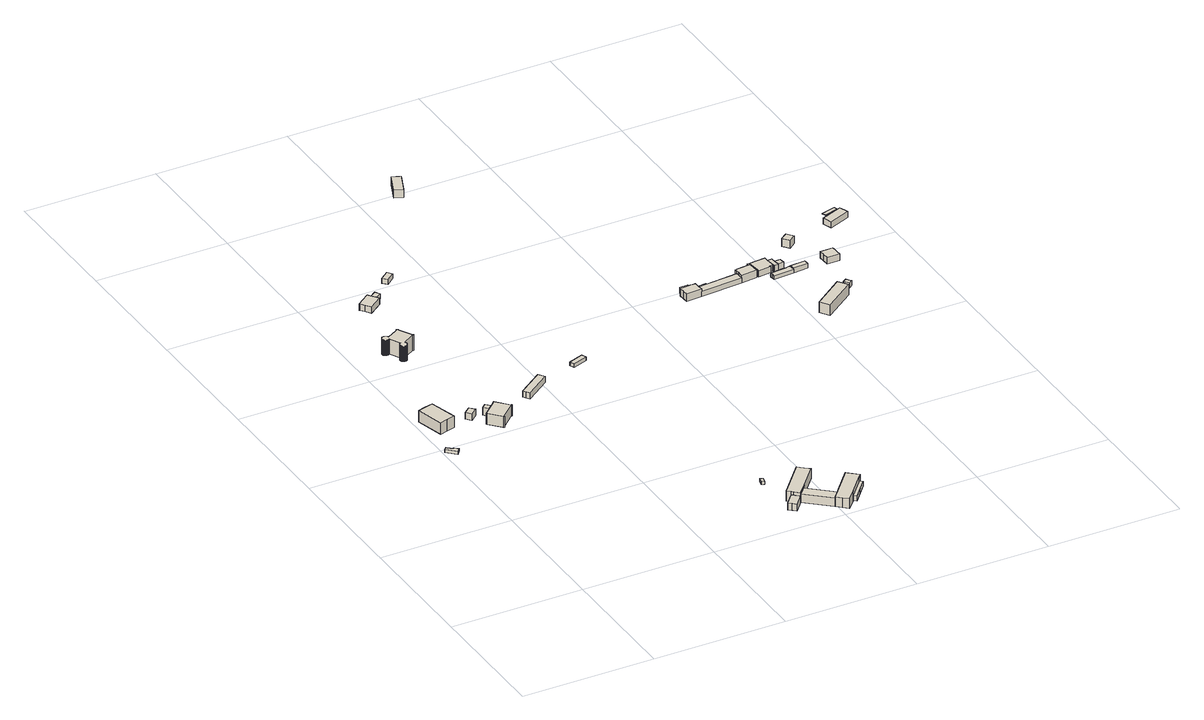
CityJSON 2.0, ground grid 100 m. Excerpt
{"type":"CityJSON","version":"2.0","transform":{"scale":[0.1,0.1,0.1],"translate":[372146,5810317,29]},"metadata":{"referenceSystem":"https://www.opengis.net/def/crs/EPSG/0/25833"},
"CityObjects":{
"building1":{"type":"Building","attributes":{"Gemeindeschluessel":"11000006","BezugspunktDach":"2200","function":"31001_2723","measuredHeight":2.27,"storeysAboveGround":1},"address":[{"country":"Germany","locality":"Berlin","thoroughfareNumber":"1 (6)","thoroughfareName":"Pfaueninsel (Insel)"}],"geometry":[{"type":"Solid","lod":"1","boundaries":[[[[0,1,2,3,4,5,6]],[[7,8,9,10,11,12,13]],[[7,13,6,5]],[[8,7,5,4]],[[9,8,4,3]],[[10,9,3,2]],[[11,10,2,1]],[[12,11,1,0]],[[13,12,0,6]]]]}]},
"building2":{"type":"Building","attributes":{"name":"Schweizer Haus","Gemeindeschluessel":"11000006","BezugspunktDach":"2200","function":"31001_3030","measuredHeight":10.4,"storeysAboveGround":2},"address":[{"country":"Germany","locality":"Berlin","thoroughfareNumber":"1 (5)","thoroughfareName":"Pfaueninsel (Insel)"}],"geometry":[{"type":"Solid","lod":"1","boundaries":[[[[14,15,16,17,18,19]],[[20,21,22,23,24,25]],[[20,25,19,18]],[[21,20,18,17]],[[22,21,17,16]],[[23,22,16,15]],[[24,23,15,14]],[[25,24,14,19]]]]}]},
"building3":{"type":"Building","attributes":{"Gemeindeschluessel":"11000006","BezugspunktDach":"2200","function":"31001_2723","measuredHeight":6.23,"storeysAboveGround":1},"address":[{"country":"Germany","locality":"Berlin","thoroughfareNumber":"1 (4)","thoroughfareName":"Pfaueninsel (Insel)"}],"geometry":[{"type":"Solid","lod":"1","boundaries":[[[[26,27,28,29]],[[30,31,32,33]],[[30,33,29,28]],[[31,30,28,27]],[[32,31,27,26]],[[33,32,26,29]]]]}]},
"building4":{"type":"Building","attributes":{"name":"Kastellanhaus","Gemeindeschluessel":"11000006","function":"31001_3030"},"address":[{"country":"Germany","locality":"Berlin","thoroughfareNumber":"1 (3)","thoroughfareName":"Pfaueninsel (Insel)"}],"children":["building4-1","building4-2"]},
"building4-1":{"type":"BuildingPart","attributes":{"BezugspunktDach":"2200","measuredHeight":8.52,"storeysAboveGround":2},"parents":["building4"],"geometry":[{"type":"MultiSurface","lod":"1","boundaries":[[[34,35,36,37,38,39,40,41,42,43,44,45,46]],[[47,48,49,50,51,52,53,54,55,56,57,58,59]],[[47,59,46,45]],[[48,47,45,60,61,62]],[[49,48,44,43]],[[50,49,43,42]],[[51,50,42,41]],[[52,51,41,40]],[[53,52,40,39]],[[54,53,39,38]],[[55,54,38,37]],[[56,55,37,36]],[[57,56,36,35]],[[58,57,35,34]],[[59,58,34,46]],[[62,61,60,45,44]]]}]},
"building4-2":{"type":"BuildingPart","attributes":{"BezugspunktDach":"2200","measuredHeight":6.33,"storeysAboveGround":2},"parents":["building4"],"geometry":[{"type":"MultiSurface","lod":"1","boundaries":[[[63,64,65,66]],[[67,61,60,68]],[[67,68,66,65]],[[61,67,65,64]],[[45,44,61,64,63]],[[68,60,63,66]],[[60,61,44,45]]]}]},
"building5":{"type":"Building","attributes":{"Gemeindeschluessel":"11000006","BezugspunktDach":"2200","function":"31001_3031","measuredHeight":12.02,"storeysAboveGround":2},"address":[{"country":"Germany","locality":"Berlin","thoroughfareNumber":"1","thoroughfareName":"Pfaueninsel (Insel)"}],"geometry":[{"type":"Solid","lod":"1","boundaries":[[[[69,70,71,72,73,74,75,76,77,78,79,80,81,82,83,84,85,86,87,88,89,90,91,92,93,94,95,96,97,98,99,100,101,102,103,104,105,106,107,108,109,110,111,112,113,114,115,116,117,118,119,120,121,122,123,124,125,126]],[[127,128,129,130,131,132,133,134,135,136,137,138,139,140,141,142,143,144,145,146,147,148,149,150,151,152,153,154,155,156,157,158,159,160,161,162,163,164,165,166,167,168,169,170,171,172,173,174,175,176,177,178,179,180,181,182,183,184]],[[127,184,126,125]],[[128,127,125,124]],[[129,128,124,123]],[[130,129,123,122]],[[131,130,122,121]],[[132,131,121,120]],[[133,132,120,119]],[[134,133,119,118]],[[135,134,118,117]],[[136,135,117,116]],[[137,136,116,115]],[[138,137,115,114]],[[139,138,114,113]],[[140,139,113,112]],[[141,140,112,111]],[[142,141,111,110]],[[143,142,110,109]],[[144,143,109,108]],[[145,144,108,107]],[[146,145,107,106]],[[147,146,106,105]],[[148,147,105,104]],[[149,148,104,103]],[[150,149,103,102]],[[151,150,102,101]],[[152,151,101,100]],[[153,152,100,99]],[[154,153,99,98]],[[155,154,98,97]],[[156,155,97,96]],[[157,156,96,95]],[[158,157,95,94]],[[159,158,94,93]],[[160,159,93,92]],[[161,160,92,91]],[[162,161,91,90]],[[163,162,90,89]],[[164,163,89,88]],[[165,164,88,87]],[[166,165,87,86]],[[167,166,86,85]],[[168,167,85,84]],[[169,168,84,83]],[[170,169,83,82]],[[171,170,82,81]],[[172,171,81,80]],[[173,172,80,79]],[[174,173,79,78]],[[175,174,78,77]],[[176,175,77,76]],[[177,176,76,75]],[[178,177,75,74]],[[179,178,74,73]],[[180,179,73,72]],[[181,180,72,71]],[[182,181,71,70]],[[183,182,70,69]],[[184,183,69,126]]]]}]},
"building6":{"type":"Building","attributes":{"name":"Küchenbau","Gemeindeschluessel":"11000006","BezugspunktDach":"2200","function":"31001_3030","measuredHeight":5.29,"storeysAboveGround":1},"address":[{"country":"Germany","locality":"Berlin","thoroughfareNumber":"1 (7)","thoroughfareName":"Pfaueninsel (Insel)"}],"geometry":[{"type":"Solid","lod":"1","boundaries":[[[[185,186,187,188,189,190,191,192,193,194,195,196]],[[197,198,199,200,201,202,203,204,205,206,207,208]],[[197,208,196,195]],[[198,197,195,194]],[[199,198,194,193]],[[200,199,193,192]],[[201,200,192,191]],[[202,201,191,190]],[[203,202,190,189]],[[204,203,189,188]],[[205,204,188,187]],[[206,205,187,186]],[[207,206,186,185]],[[208,207,185,196]]]]}]},
"building7":{"type":"Building","attributes":{"name":"Fährhaus","Gemeindeschluessel":"11000006","BezugspunktDach":"2200","function":"31001_3030","measuredHeight":5.47,"storeysAboveGround":1},"address":[{"country":"Germany","locality":"Berlin","thoroughfareNumber":"1 (1)","thoroughfareName":"Pfaueninsel (Insel)"}],"geometry":[{"type":"Solid","lod":"1","boundaries":[[[[209,210,211,212,213]],[[214,215,216,217,218]],[[214,218,213,212]],[[215,214,212,211]],[[216,215,211,210]],[[217,216,210,209]],[[218,217,209,213]]]]}]},
"building8":{"type":"Building","attributes":{"Gemeindeschluessel":"11000006","BezugspunktDach":"2200","function":"51009_1610","measuredHeight":4.46,"storeysAboveGround":0},"address":[{"country":"Germany","locality":"Berlin"}],"geometry":[{"type":"Solid","lod":"1","boundaries":[[[[219,220,221,222]],[[223,224,225,226]],[[223,226,222,221]],[[224,223,221,220]],[[225,224,220,219]],[[226,225,219,222]]]]}]},
"building9":{"type":"Building","attributes":{"Gemeindeschluessel":"11000006","BezugspunktDach":"2200","function":"31001_2055","measuredHeight":2.7,"storeysAboveGround":1},"address":[{"country":"Germany","locality":"Berlin","thoroughfareNumber":"100 (2)","thoroughfareName":"Pfaueninselchaussee"}],"geometry":[{"type":"Solid","lod":"1","boundaries":[[[[227,228,229,230,231]],[[232,233,234,235,236]],[[232,236,231,230]],[[233,232,230,229]],[[234,233,229,228]],[[235,234,228,227]],[[236,235,227,231]]]]}]},
"building10":{"type":"Building","attributes":{"Gemeindeschluessel":"11000006","BezugspunktDach":"2200","function":"31001_2723","measuredHeight":4.41,"storeysAboveGround":1},"address":[{"country":"Germany","locality":"Berlin","thoroughfareNumber":"1 (8)","thoroughfareName":"Pfaueninsel (Insel)"}],"geometry":[{"type":"Solid","lod":"1","boundaries":[[[[237,238,239,240]],[[241,242,243,244]],[[241,244,240,239]],[[242,241,239,238]],[[243,242,238,237]],[[244,243,237,240]]]]}]},
"building11":{"type":"Building","attributes":{"Gemeindeschluessel":"11000006","BezugspunktDach":"2200","function":"51009_1610","measuredHeight":3.66,"storeysAboveGround":0},"address":[{"country":"Germany","locality":"Berlin"}],"geometry":[{"type":"Solid","lod":"1","boundaries":[[[[245,246,247,248]],[[249,250,251,252]],[[249,252,248,247]],[[250,249,247,246]],[[251,250,246,245]],[[252,251,245,248]]]]}]},
"building12":{"type":"Building","attributes":{"name":"Marstall","Gemeindeschluessel":"11000006","function":"31001_2081"},"address":[{"country":"Germany","locality":"Berlin","thoroughfareNumber":"100","thoroughfareName":"Pfaueninselchaussee"}],"children":["building12-1","building12-2","building12-3","building12-4"]},
"building12-1":{"type":"BuildingPart","attributes":{"BezugspunktDach":"2200","measuredHeight":9.86,"storeysAboveGround":1},"parents":["building12"],"geometry":[{"type":"Solid","lod":"1","boundaries":[[[[253,254,255,256,257,258,259,260,261,262,263]],[[264,265,266,267,268,269,270,271,272,273,274]],[[264,274,263,262]],[[265,264,262,261]],[[266,265,261,260]],[[267,266,260,259]],[[268,267,259,258]],[[269,268,258,257]],[[270,269,257,256]],[[271,270,256,255]],[[272,271,255,254]],[[273,272,254,253]],[[274,273,253,263]]]]}]},
"building12-2":{"type":"BuildingPart","attributes":{"BezugspunktDach":"2200","measuredHeight":6.24,"storeysAboveGround":1},"parents":["building12"],"geometry":[{"type":"MultiSurface","lod":"1","boundaries":[[[275,276,277,278,279,280]],[[281,282,283,284,285,286]],[[281,286,280,279]],[[284,283,277,276]],[[285,284,276,275]],[[286,285,275,280]],[[282,287,288,278]],[[279,288,287,281]],[[283,282,278,277]]]}]},
"building12-3":{"type":"BuildingPart","attributes":{"BezugspunktDach":"2200","measuredHeight":9.82,"storeysAboveGround":1},"parents":["building12"],"geometry":[{"type":"MultiSurface","lod":"1","boundaries":[[[289,290,291,292,293,294,295,296,297,298]],[[299,300,301,302,303,304,305,287,281,306]],[[299,306,298,297]],[[300,299,297,296]],[[301,300,296,295]],[[302,301,295,294]],[[303,302,294,293]],[[304,307,308,309,293,292]],[[305,304,292,291]],[[288,278,277,283,282,287,305,291,290]],[[281,279,288,287,290,289]],[[306,281,289,298]],[[310,311,308,307,304]],[[303,309,308,311]],[[287,282,278,288]],[[282,283,277,278]],[[312,287,288,279,281]]]}]},
"building12-4":{"type":"BuildingPart","attributes":{"BezugspunktDach":"2200","measuredHeight":8.16,"storeysAboveGround":1},"parents":["building12"],"geometry":[{"type":"Solid","lod":"1","boundaries":[[[[313,314,315,309,308,307]],[[311,303,265,316,264,304]],[[265,303,309,315]],[[316,265,315,314]],[[264,316,314,313]],[[304,264,313,307]],[[311,304,307,308]],[[311,308,309,303]]]]}]},
"building13":{"type":"Building","attributes":{"Gemeindeschluessel":"11000006","BezugspunktDach":"2200","function":"31001_2612","measuredHeight":2.7,"storeysAboveGround":1},"address":[{"country":"Germany","locality":"Berlin","thoroughfareNumber":"1 (2)","thoroughfareName":"Pfaueninsel (Insel)"}],"geometry":[{"type":"Solid","lod":"1","boundaries":[[[[317,318,319,320]],[[321,322,323,324]],[[321,324,320,319]],[[322,321,319,318]],[[323,322,318,317]],[[324,323,317,320]]]]}]},
"building14":{"type":"Building","attributes":{"Gemeindeschluessel":"11000006","BezugspunktDach":"2200","function":"31001_2080","measuredHeight":5.43,"storeysAboveGround":1},"address":[{"country":"Germany","locality":"Berlin","thoroughfareNumber":"100 (1)","thoroughfareName":"Pfaueninselchaussee"}],"geometry":[{"type":"Solid","lod":"1","boundaries":[[[[325,326,327,328,329]],[[330,331,332,333,334]],[[330,334,329,328]],[[331,330,328,327]],[[332,331,327,326]],[[333,332,326,325]],[[334,333,325,329]]]]}]},
"building15":{"type":"Building","attributes":{"Gemeindeschluessel":"11000006","BezugspunktDach":"2200","function":"31001_2724","measuredHeight":7.68,"storeysAboveGround":1},"address":[{"country":"Germany","locality":"Berlin","thoroughfareNumber":"1 (9)","thoroughfareName":"Pfaueninsel (Insel)"}],"geometry":[{"type":"Solid","lod":"1","boundaries":[[[[335,336,337,338,339]],[[340,341,342,343,344]],[[340,344,339,338]],[[341,340,338,337]],[[342,341,337,336]],[[343,342,336,335]],[[344,343,335,339]]]]}]},
"building16":{"type":"Building","attributes":{"Gemeindeschluessel":"11000006","function":"31001_2741"},"address":[{"country":"Germany","locality":"Berlin","thoroughfareNumber":"1 (27)","thoroughfareName":"Pfaueninsel (Insel)"}],"children":["building16-1","building16-2","building16-3","building16-4","building16-5","building16-6","building16-7","building16-8","building16-9"]},
"building16-1":{"type":"BuildingPart","attributes":{"BezugspunktDach":"2200","measuredHeight":4.88,"storeysAboveGround":2},"parents":["building16"],"geometry":[{"type":"MultiSurface","lod":"1","boundaries":[[[345,346,347,348,349,350,351]],[[352,353,354,355,356,357,358]],[[352,358,351,350]],[[359,360,352,350,349]],[[353,361,354]],[[356,355,347,346]],[[362,353,352,360,359]],[[354,361,363,348]],[[349,363,361,353]],[[354,348,347,355]],[[357,356,346,345]],[[358,364,365,351]],[[345,365,364,357]]]}]},
"building16-2":{"type":"BuildingPart","attributes":{"BezugspunktDach":"2200","measuredHeight":6.92,"storeysAboveGround":2},"parents":["building16"],"geometry":[{"type":"MultiSurface","lod":"1","boundaries":[[[366,367,368,369,370,371,372,373,374,375,376]],[[377,378,379,380,381,358,364,356,382,383,384]],[[377,384,376,375]],[[378,385,386,377,375,374]],[[379,378,374,373]],[[380,379,373,372]],[[381,380,372,371]],[[358,381,371,370]],[[365,351,370,369]],[[346,345,365,364,369,368]],[[382,356,368,367]],[[383,382,367,366]],[[384,383,366,376]],[[377,386,385,378]],[[364,358,351,365]],[[356,357,345,346]],[[357,364,365,345]]]}]},
"building16-3":{"type":"BuildingPart","attributes":{"BezugspunktDach":"2200","measuredHeight":4.46,"storeysAboveGround":2},"parents":["building16"],"geometry":[{"type":"Solid","lod":"1","boundaries":[[[[386,385,387,388]],[[389,378,377,390]],[[389,390,388,387]],[[378,389,387,385]],[[390,377,386,388]],[[377,378,385,386]]]]}]},
"building16-4":{"type":"BuildingPart","attributes":{"BezugspunktDach":"2200","measuredHeight":4.72,"storeysAboveGround":2},"parents":["building16"],"geometry":[{"type":"MultiSurface","lod":"1","boundaries":[[[391,392,393,394,395]],[[396,397,398,399,400]],[[396,400,395,394]],[[401,402,396,394,393]],[[398,397,393,392]],[[400,399,391,395]],[[397,396,402,401]],[[399,403,404,391]],[[398,392,404,403]]]}]},
"building16-5":{"type":"BuildingPart","attributes":{"BezugspunktDach":"2200","measuredHeight":4.64,"storeysAboveGround":2},"parents":["building16"],"geometry":[{"type":"MultiSurface","lod":"1","boundaries":[[[401,405,406,407,408,409,410,411,412,402]],[[413,414,415,416,417,418,419,420,397,396]],[[413,396,402,412]],[[414,413,412,411]],[[415,421,422,411,410]],[[416,415,410,409]],[[417,416,409,408]],[[418,417,408,407]],[[419,418,407,406]],[[420,419,406,405]],[[397,420,405,401]],[[414,422,421,415]],[[396,397,401,402]]]}]},
"building16-6":{"type":"BuildingPart","attributes":{"BezugspunktDach":"2200","measuredHeight":4.56,"storeysAboveGround":2},"parents":["building16"],"geometry":[{"type":"Solid","lod":"1","boundaries":[[[[421,423,424,425,422]],[[426,427,428,415,414]],[[426,414,422,425]],[[427,426,425,424]],[[415,428,423,421]],[[428,427,424,423]],[[414,415,421,422]]]]}]},
"building16-7":{"type":"BuildingPart","attributes":{"BezugspunktDach":"2200","measuredHeight":5.63,"storeysAboveGround":2},"parents":["building16"],"geometry":[{"type":"MultiSurface","lod":"1","boundaries":[[[429,430,431,432]],[[433,434,428,427]],[[433,427,432,431]],[[434,433,431,430]],[[428,434,430,429]],[[424,423,429,432]],[[425,426,427,424]],[[423,424,427,428]]]}]},
"building16-8":{"type":"BuildingPart","attributes":{"BezugspunktDach":"2200","measuredHeight":6.83,"storeysAboveGround":2},"parents":["building16"],"geometry":[{"type":"MultiSurface","lod":"1","boundaries":[[[435,436,437,438,439,440,441,442,443,444]],[[445,446,399,403,398,447,355,361,448,449]],[[445,449,444,443]],[[446,445,443,442]],[[399,446,442,441]],[[404,391,441,440]],[[398,403,440,439],[398,392,404,403]],[[447,398,439,438]],[[355,447,438,437]],[[363,348,354,361,355,354,348,347,437,436]],[[448,450,359,349,363,436,435]],[[361,353,448]],[[403,399,391,404]],[[404,392,398,403]],[[361,354,348,363]],[[347,348,354,355]],[[363,349,353,361]],[[359,450,448,353]]]}]},
"building16-9":{"type":"BuildingPart","attributes":{"BezugspunktDach":"2200","measuredHeight":3.02,"storeysAboveGround":2},"parents":["building16"],"geometry":[{"type":"MultiSurface","lod":"1","boundaries":[[[360,359,450,451,452,453]],[[454,455,448,353,352,456]],[[454,456,453,452]],[[455,454,452,451]],[[448,455,451,450]],[[353,448,450,359]],[[456,352,360,453]],[[352,353,359,360,457]]]}]},
"building17":{"type":"Building","attributes":{"Gemeindeschluessel":"11000006","function":"31001_2741"},"address":[{"country":"Germany","locality":"Berlin","thoroughfareNumber":"1 (26)","thoroughfareName":"Pfaueninsel (Insel)"}],"children":["building17-1","building17-2"]},
"building17-1":{"type":"BuildingPart","attributes":{"BezugspunktDach":"2200","measuredHeight":3.51,"storeysAboveGround":1},"parents":["building17"],"geometry":[{"type":"MultiSurface","lod":"1","boundaries":[[[458,459,460,461,462,463,464,465,466,467]],[[468,469,470,471,472,473,474,475,476,477]],[[468,477,467,466]],[[469,468,466,465]],[[470,469,465,464]],[[471,470,464,463]],[[472,478,479,462]],[[474,473,461,460]],[[475,474,460,459]],[[476,475,459,458]],[[477,476,458,467]],[[471,480,463,479,478]],[[472,462,461,473]]]}]},
"building17-2":{"type":"BuildingPart","attributes":{"BezugspunktDach":"2200","measuredHeight":4.18,"storeysAboveGround":1},"parents":["building17"],"geometry":[{"type":"MultiSurface","lod":"1","boundaries":[[[481,482,483,484,485,486]],[[487,488,489,473,478,471]],[[487,471,486,485]],[[488,487,485,484]],[[489,488,484,483]],[[473,489,483,482]],[[478,473,472,462,461,482,481]],[[463,479,481,486]],[[461,462,472,473]],[[471,478,479,463]]]}]},
"building18":{"type":"Building","attributes":{"name":"Fregattenschuppen","Gemeindeschluessel":"11000006","BezugspunktDach":"2200","function":"31001_3030","measuredHeight":10.05,"storeysAboveGround":1},"address":[{"country":"Germany","locality":"Berlin","thoroughfareNumber":"1 (25)","thoroughfareName":"Pfaueninsel (Insel)"}],"geometry":[{"type":"Solid","lod":"1","boundaries":[[[[490,491,492,493,494]],[[495,496,497,498,499]],[[495,499,494,493]],[[496,495,493,492]],[[497,496,492,491]],[[498,497,491,490]],[[499,498,490,494]]]]}]},
"building19":{"type":"Building","attributes":{"name":"Rutschbahn","Gemeindeschluessel":"11000006","BezugspunktDach":"2200","function":"31001_3030","measuredHeight":6.18,"storeysAboveGround":1},"address":[{"country":"Germany","locality":"Berlin","thoroughfareNumber":"1 (23)","thoroughfareName":"Pfaueninsel (Insel)"}],"geometry":[{"type":"Solid","lod":"1","boundaries":[[[[500,501,502,503]],[[504,505,506,507]],[[504,507,503,502]],[[505,504,502,501]],[[506,505,501,500]],[[507,506,500,503]]]]}]},
"building20":{"type":"Building","attributes":{"Gemeindeschluessel":"11000006","BezugspunktDach":"2200","function":"31001_2723","measuredHeight":4.52,"storeysAboveGround":1},"address":[{"country":"Germany","locality":"Berlin","thoroughfareNumber":"1 (24)","thoroughfareName":"Pfaueninsel (Insel)"}],"geometry":[{"type":"Solid","lod":"1","boundaries":[[[[508,509,510,511,512]],[[513,514,515,516,517]],[[513,517,512,511]],[[514,513,511,510]],[[515,514,510,509]],[[516,515,509,508]],[[517,516,508,512]]]]}]},
"building21":{"type":"Building","attributes":{"Gemeindeschluessel":"11000006","BezugspunktDach":"2200","function":"31001_2721","measuredHeight":7.3,"storeysAboveGround":2},"address":[{"country":"Germany","locality":"Berlin","thoroughfareNumber":"1 (28)","thoroughfareName":"Pfaueninsel (Insel)"}],"geometry":[{"type":"Solid","lod":"1","boundaries":[[[[518,519,520,521,522,523,524]],[[525,526,527,528,529,530,531]],[[525,531,524,523]],[[526,525,523,522]],[[527,526,522,521]],[[528,527,521,520]],[[529,528,520,519]],[[530,529,519,518]],[[531,530,518,524]]]]}]},
"building22":{"type":"Building","attributes":{"Gemeindeschluessel":"11000006","BezugspunktDach":"2200","function":"31001_1000","measuredHeight":5.16,"storeysAboveGround":1},"address":[{"country":"Germany","locality":"Berlin","thoroughfareNumber":"1 (21)","thoroughfareName":"Pfaueninsel (Insel)"}],"geometry":[{"type":"Solid","lod":"1","boundaries":[[[[532,533,534,535,536]],[[537,538,539,540,541]],[[537,541,536,535]],[[538,537,535,534]],[[539,538,534,533]],[[540,539,533,532]],[[541,540,532,536]]]]}]},
"building23":{"type":"Building","attributes":{"Gemeindeschluessel":"11000006","BezugspunktDach":"2200","function":"31001_2723","measuredHeight":0.314,"storeysAboveGround":1},"address":[{"country":"Germany","locality":"Berlin","thoroughfareNumber":"1 (22)","thoroughfareName":"Pfaueninsel (Insel)"}],"geometry":[{"type":"Solid","lod":"1","boundaries":[[[[542,543,544,545]],[[546,547,548,549]],[[546,549,545,544]],[[547,546,544,543]],[[548,547,543,542]],[[549,548,542,545]]]]}]}
},
"vertices":[
[74,1887,41],[89,1904,41],[98,1915,41],[70,1941,41],[64,1933,41],[24,1969,41],[6,1951,41],[24,1969,18],[64,1933,18],[70,1941,18],[98,1915,18],[89,1904,18],[74,1887,18],[6,1951,18],
[60,2103,153],[119,2119,153],[178,2135,153],[123,2343,153],[64,2327,153],[5,2312,153],[64,2327,63],[123,2343,63],[178,2135,63],[119,2119,63],[60,2103,63],[5,2312,63],
[327,2154,116],[376,2198,116],[342,2235,116],[294,2191,116],[342,2235,66],[376,2198,66],[327,2154,66],[294,2191,66],
[423,2119,110],[499,2037,110],[498,2031,110],[506,2032,110],[506,2037,110],[614,2136,110],[619,2135,110],[619,2143,110],[614,2143,110],[533,2232,110],[491,2193,110],[460,2165,110],[417,2126,110],[460,2165,25],[491,2193,25],[533,2232,25],[614,2143,25],[619,2143,25],[619,2135,25],[614,2136,25],[506,2037,25],[506,2032,25],[498,2031,25],[499,2037,25],[423,2119,25],[417,2126,25],[460,2165,53],[491,2193,53],[491,2193,81],
[460,2165,113],[491,2193,113],[461,2227,113],[430,2198,113],[461,2227,53],[430,2198,53],
[194,3169,187],[196,3163,187],[199,3159,187],[203,3155,187],[208,3152,187],[213,3150,187],[219,3149,187],[224,3149,187],[230,3151,187],[235,3153,187],[239,3157,187],[283,3077,187],[278,3075,187],[273,3072,187],[269,3068,187],[266,3063,187],[264,3058,187],[263,3052,187],[264,3046,187],[266,3040,187],[269,3036,187],[273,3031,187],[278,3028,187],[283,3026,187],[289,3025,187],[294,3026,187],[300,3028,187],[305,3030,187],[309,3034,187],[312,3039,187],[314,3044,187],[315,3049,187],[315,3055,187],[314,3061,187],[311,3066,187],[308,3070,187],[394,3119,187],[404,3117,187],[408,3130,187],[399,3132,187],[346,3226,187],[348,3235,187],[335,3239,187],[332,3230,187],[246,3181,187],[244,3187,187],[241,3192,187],[236,3196,187],[231,3199,187],[226,3201,187],[220,3202,187],[214,3201,187],[208,3199,187],[203,3196,187],[199,3191,187],[196,3186,187],[194,3181,187],[194,3175,187],[194,3181,67],[196,3186,67],[199,3191,67],[203,3196,67],[208,3199,67],[214,3201,67],[220,3202,67],[226,3201,67],[231,3199,67],[236,3196,67],[241,3192,67],[244,3187,67],[246,3181,67],[332,3230,67],[335,3239,67],[348,3235,67],[346,3226,67],[399,3132,67],[408,3130,67],[404,3117,67],[394,3119,67],[308,3070,67],[311,3066,67],[314,3061,67],[315,3055,67],[315,3049,67],[314,3044,67],[312,3039,67],[309,3034,67],[305,3030,67],[300,3028,67],[294,3026,67],[289,3025,67],[283,3026,67],[278,3028,67],[273,3031,67],[269,3036,67],[266,3040,67],[264,3046,67],[263,3052,67],[264,3058,67],[266,3063,67],[269,3068,67],[273,3072,67],[278,3075,67],[283,3077,67],[239,3157,67],[235,3153,67],[230,3151,67],[224,3149,67],[219,3149,67],[213,3150,67],[208,3152,67],[203,3155,67],[199,3159,67],[196,3163,67],[194,3169,67],[194,3175,67],
[366,3809,67],[367,3810,67],[391,3777,67],[419,3739,67],[520,3815,67],[505,3835,67],[492,3852,67],[480,3867,67],[467,3885,67],[468,3885,67],[465,3889,67],[363,3813,67],[465,3889,18],[468,3885,18],[467,3885,18],[480,3867,18],[492,3852,18],[505,3835,18],[520,3815,18],[419,3739,18],[391,3777,18],[367,3810,18],[366,3809,18],[363,3813,18],
[816,2298,67],[832,2275,67],[1021,2412,67],[989,2457,67],[799,2320,67],[989,2457,20],[1021,2412,20],[832,2275,20],[816,2298,20],[799,2320,20],
[505,3835,62],[553,3868,62],[531,3902,62],[480,3867,62],[531,3902,22],[553,3868,22],[505,3835,22],[480,3867,22],
[1688,563,52],[1700,601,52],[1688,605,52],[1677,609,52],[1665,571,52],[1677,609,29],[1688,605,29],[1700,601,29],[1688,563,29],[1665,571,29],
[688,4004,59],[751,4055,59],[724,4091,59],[657,4037,59],[724,4091,22],[751,4055,22],[688,4004,22],[657,4037,22],
[2013,136,77],[2026,151,77],[1850,306,77],[1836,290,77],[1850,306,40],[2026,151,40],[2013,136,40],[1836,290,40],
[2000,43,114],[2038,10,114],[2101,83,114],[2225,226,114],[2244,248,114],[2206,282,114],[2168,315,114],[2026,151,114],[2013,136,114],[1962,78,114],[1961,77,114],[1962,78,37],[2013,136,37],[2026,151,37],[2168,315,37],[2206,282,37],[2244,248,37],[2225,226,37],[2101,83,37],[2038,10,37],[2000,43,37],[1961,77,37],
[1688,172,89],[1713,150,89],[1783,231,89],[1758,253,89],[1733,275,89],[1662,193,89],[1733,275,37],[1758,253,37],[1783,231,37],[1713,150,37],[1688,172,37],[1662,193,37],[1746,264,37],[1746,264,89],
[1733,275,114],[1746,264,114],[1784,230,114],[1785,232,114],[1836,290,114],[1850,306,114],[1991,469,114],[1952,502,114],[1914,535,114],[1708,297,114],[1914,535,37],[1952,502,37],[1991,469,37],[1850,306,37],[1836,290,37],[1785,232,37],[1784,230,37],[1708,297,37],[1785,232,106],[1810,260,106],[1836,290,106],[1801,250,37],[1810,260,37],[1739,270,37],
[1962,78,106],[2010,86,106],[2013,136,106],[2010,86,37],
[1280,2482,49],[1392,2524,49],[1379,2560,49],[1266,2518,49],[1379,2560,22],[1392,2524,22],[1280,2482,22],[1266,2518,22],
[2122,66,80],[2183,137,80],[2245,209,80],[2225,226,80],[2101,83,80],[2225,226,42],[2245,209,42],[2183,137,42],[2122,66,42],[2101,83,42],
[1274,4870,124],[1339,5025,124],[1308,5038,124],[1278,5050,124],[1214,4894,124],[1278,5050,61],[1308,5038,61],[1339,5025,61],[1274,4870,61],[1214,4894,61],
[2410,2814,123],[2413,2783,123],[2730,2808,123],[2728,2839,123],[2725,2870,123],[2435,2846,123],[2408,2844,123],[2435,2846,84],[2725,2870,84],[2728,2839,84],[2730,2808,84],[2413,2783,84],[2410,2814,84],[2408,2844,84],[2725,2870,114],[2435,2846,114],[2727,2849,84],[2725,2870,104],[2727,2849,123],[2409,2824,84],[2409,2824,123],
[2291,2815,142],[2294,2774,142],[2413,2783,142],[2409,2824,142],[2408,2844,142],[2406,2864,142],[2387,2863,142],[2387,2866,142],[2368,2864,142],[2306,2859,142],[2288,2858,142],[2306,2859,84],[2368,2864,84],[2387,2866,84],[2387,2863,84],[2406,2864,84],[2294,2774,84],[2291,2815,84],[2288,2858,84],[2368,2864,128],[2306,2859,128],
[2366,2895,128],[2304,2890,128],[2366,2895,84],[2304,2890,84],
[2842,2901,131],[2847,2839,131],[2863,2840,131],[2856,2935,131],[2839,2934,131],[2856,2935,84],[2863,2840,84],[2847,2839,84],[2842,2901,84],[2839,2934,84],[2863,2840,130],[2856,2935,130],[2845,2858,84],[2845,2858,131],
[2865,2822,130],[2962,2830,130],[2961,2840,130],[2982,2842,130],[2983,2832,130],[2988,2832,130],[2981,2912,130],[2979,2945,130],[2979,2945,84],[2981,2912,84],[2988,2832,84],[2983,2832,84],[2982,2842,84],[2961,2840,84],[2962,2830,84],[2865,2822,84],[2988,2832,129],[2981,2912,129],
[3021,2835,129],[3018,2878,129],[3015,2915,129],[3015,2915,84],[3018,2878,84],[3021,2835,84],
[3021,2835,131],[3064,2838,131],[3060,2881,131],[3018,2878,131],[3060,2881,84],[3064,2838,84],
[2725,2873,143],[2727,2849,143],[2730,2808,143],[2848,2817,143],[2847,2839,143],[2845,2858,143],[2842,2901,143],[2742,2893,143],[2742,2891,143],[2723,2890,143],[2742,2891,84],[2742,2893,84],[2848,2817,84],[2725,2873,84],[2723,2890,84],[2725,2873,114],
[2491,2855,114],[2490,2871,114],[2433,2868,114],[2490,2871,84],[2491,2855,84],[2433,2868,84],[2435,2846,112],
[2935,2755,117],[2937,2734,117],[3092,2745,117],[3092,2748,117],[3090,2767,117],[3089,2787,117],[3088,2793,117],[3062,2792,117],[3062,2787,117],[2933,2777,117],[3062,2787,88],[3062,2792,88],[3088,2793,88],[3089,2787,88],[3090,2767,88],[3092,2748,88],[3092,2745,88],[2937,2734,88],[2935,2755,88],[2933,2777,88],[3090,2768,88],[3090,2768,117],[3089,2787,104],
[3090,2768,125],[3092,2748,125],[3203,2757,125],[3202,2776,125],[3200,2795,125],[3089,2787,125],[3200,2795,88],[3202,2776,88],[3203,2757,88],
[3114,2272,88],[3346,2443,88],[3321,2477,88],[3295,2511,88],[3064,2340,88],[3295,2511,5],[3321,2477,5],[3346,2443,5],[3114,2272,5],[3064,2340,5],
[3193,2981,186],[3244,3021,186],[3207,3070,186],[3155,3031,186],[3207,3070,124],[3244,3021,124],[3193,2981,124],[3155,3031,124],
[3380,2492,62],[3407,2512,62],[3393,2531,62],[3379,2549,62],[3352,2530,62],[3379,2549,24],[3393,2531,24],[3407,2512,24],[3380,2492,24],[3352,2530,24],
[3326,2756,158],[3328,2711,158],[3423,2714,158],[3421,2760,158],[3420,2795,158],[3419,2805,158],[3323,2801,158],[3419,2805,108],[3420,2795,108],[3421,2760,108],[3423,2714,108],[3328,2711,108],[3326,2756,108],[3323,2801,108],
[3568,3099,158],[3727,3162,158],[3714,3195,158],[3701,3228,158],[3542,3165,158],[3701,3228,111],[3714,3195,111],[3727,3162,111],[3568,3099,111],[3542,3165,111],
[3604,3243,121],[3709,3275,121],[3700,3303,121],[3595,3274,121],[3700,3303,118],[3709,3275,118],[3604,3243,118],[3595,3274,118]
]}
